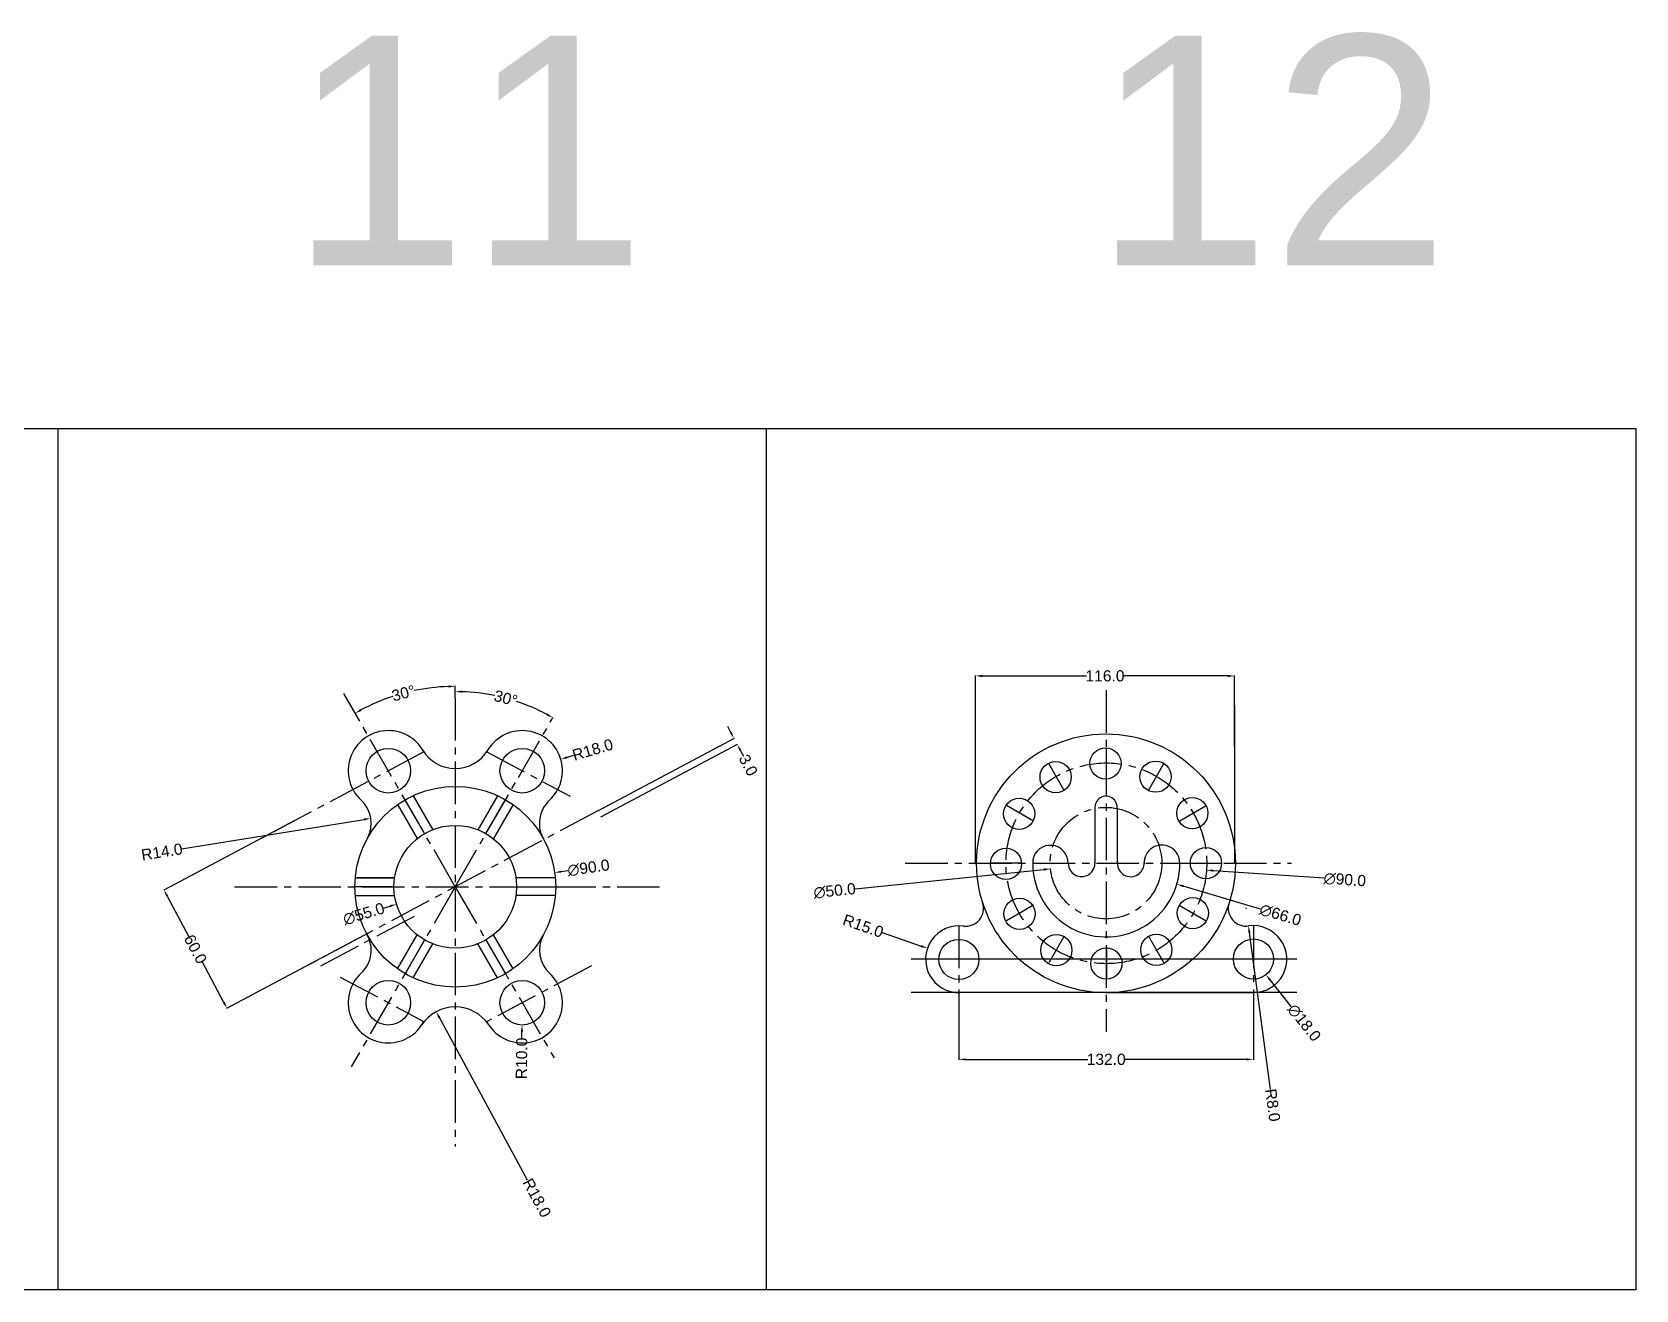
# Model space of a CAD drawing. Header units: millimetres. Extents: x 27 to 4233, y 1813 to 2971.
# Drawn here: x 3514 to 4233, y 2407 to 2971 of the extents above; entities that cross this region are included whole.
import ezdxf

# ---------------------------------------------------------------- set-up
doc = ezdxf.new("R2010")
doc.units = ezdxf.units.MM
doc.linetypes.add('CENTER2', pattern=[28.575, 19.05, -3.175, 3.175, -3.175])
doc.styles.get("Standard").update_dxf_attribs({"font": 'arial.ttf'})
doc.dimstyles.get("Standard").update_dxf_attribs({"dimtxt": 5, "dimasz": 3, "dimexe": 0.18, "dimexo": 0.0625, "dimgap": 0.09, "dimtad": 0, "dimdec": 1, "dimzin": 0, "dimdsep": 46, "dimtxsty": 'Standard', "dimcen": 0.09, "dimadec": 0, "dimazin": 0, "dimtfac": 1, "dimtdec": 1, "dimtofl": 0, "dimtmove": 0, "dimatfit": 3, "dimfxl": 1, "dimtolj": 1, "dimtzin": 0, "dimarcsym": 0})

# ---------------------------------------------------------------- blocks, each defined once
blk = doc.blocks.new('*U42')
for p, q in [((8.72, 4), (-8.9, 4)), ((-8.6, 0), (8.9, 0)), ((8.72, -4), (-8.9, -4))]:
    blk.add_line(p, q)
blk = doc.blocks.new('*U43')
at = {"color": 0, "linetype": 'ByBlock', "lineweight": -2, "transparency": 16777216}
for p, rotation in [((2711.22, 437.44), 120), ((2747.32, 437.44), 60.00000000000001), ((2693.17, 406.18), 180), ((2711.22, 374.91), 239.9999999999999), ((2747.32, 374.91), 299.9999999999999)]:
    blk.add_blockref('*U42', p, dxfattribs=dict(at, rotation=rotation))
blk.add_blockref('*U42', (2765.37, 406.18), dxfattribs=at)
blk = doc.blocks.new('*D44')
at = {"color": 0, "lineweight": -2, "transparency": 16777216}
for p, q in [((3703.56, 2672.54), (3703.56, 2675.46)), ((3747.06, 2663.14), (3747.39, 2663.71))]:
    blk.add_line(p, q, dxfattribs=at)
for start, end in [(78.2716, 88.03518), (61.96482, 71.7284)]:
    blk.add_arc((3703.56, 2587.79), 87.49, start, end, dxfattribs=at)
at = {"color": 0, "transparency": 16777216}
for points in [[(3706.55, 2674.73), (3706.57, 2675.73), (3703.56, 2675.28)], [(3744.92, 2665.45), (3744.43, 2664.58), (3747.3, 2663.56)]]:
    blk.add_solid(points, dxfattribs=at)
at = {"layer": 'Defpoints', "color": 0, "transparency": 16777216}
for p in [(3703.56, 2672.47), (3733.48, 2670), (3747.02, 2663.08), (3731.83, 2636.76), (3703.56, 2471.29)]:
    blk.add_point(p, dxfattribs=at)
at = {"color": 0, "transparency": 16777216, "insert": (3726.2, 2672.3), "char_height": 5, "attachment_point": 5, "rotation": 345}
blk.add_mtext('\\A1;30°', dxfattribs=at)
blk = doc.blocks.new('*D45')
at = {"color": 0, "lineweight": -2, "transparency": 16777216}
blk.add_line((3703.56, 2672.54), (3703.56, 2677.79), dxfattribs=at)
for start, end in [(91.91393, 101.81322), (108.18678, 118.08607)]:
    blk.add_arc((3703.56, 2587.79), 89.81, start, end, dxfattribs=at)
at = {"color": 0, "transparency": 16777216}
for points in [[(3700.55, 2678.06), (3700.57, 2677.06), (3703.56, 2677.61)], [(3661.52, 2666.59), (3661.03, 2667.47), (3658.65, 2665.57)]]:
    blk.add_solid(points, dxfattribs=at)
at = {"layer": 'Defpoints', "color": 0, "transparency": 16777216}
for p in [(3687.96, 2676.24), (3653.56, 2674.4), (3703.56, 2672.47), (3703.56, 2587.79), (3703.56, 2471.29)]:
    blk.add_point(p, dxfattribs=at)
at = {"color": 0, "transparency": 16777216, "insert": (3680.31, 2674.55), "char_height": 5, "attachment_point": 5, "rotation": 15}
blk.add_mtext('\\A1;30°', dxfattribs=at)
blk = doc.blocks.new('*D46')
at = {"color": 0, "lineweight": -2, "transparency": 16777216}
for p, q in [((3703.47, 2587.79), (3703.65, 2587.79)), ((3703.56, 2587.7), (3703.56, 2587.88)), ((3671.44, 2578.26), (3674.32, 2579.11))]:
    blk.add_line(p, q, dxfattribs=at)
at = {"color": 0, "transparency": 16777216}
blk.add_solid([(3674.18, 2579.59), (3674.46, 2578.63), (3677.2, 2579.96)], dxfattribs=at)
at = {"layer": 'Defpoints', "color": 0, "transparency": 16777216}
for p in [(3729.92, 2595.62), (3677.2, 2579.96)]:
    blk.add_point(p, dxfattribs=at)
at = {"color": 0, "transparency": 16777216, "insert": (3662.53, 2575.61), "char_height": 5, "attachment_point": 5, "rotation": 16.54015}
blk.add_mtext('\\A1;∅55.0', dxfattribs=at)
blk = doc.blocks.new('*D47')
at = {"color": 0, "lineweight": -2, "transparency": 16777216}
for p, q in [((3754.05, 2594.95), (3751.08, 2594.53)), ((3703.47, 2587.79), (3703.65, 2587.79)), ((3703.56, 2587.7), (3703.56, 2587.88))]:
    blk.add_line(p, q, dxfattribs=at)
at = {"color": 0, "transparency": 16777216}
blk.add_solid([(3751.01, 2595.02), (3751.15, 2594.03), (3748.11, 2594.1)], dxfattribs=at)
at = {"layer": 'Defpoints', "color": 0, "transparency": 16777216}
for p in [(3748.11, 2594.1), (3659, 2581.48)]:
    blk.add_point(p, dxfattribs=at)
at = {"color": 0, "transparency": 16777216, "insert": (3763.26, 2596.25), "char_height": 5, "attachment_point": 5, "rotation": 8.06289}
blk.add_mtext('\\A1;∅90.0', dxfattribs=at)
blk = doc.blocks.new('*D48')
at = {"color": 0, "lineweight": -2, "transparency": 16777216}
for p, q in [((3756.57, 2646.66), (3753.69, 2645.8)), ((3733.48, 2639.78), (3733.66, 2639.78)), ((3733.57, 2639.69), (3733.57, 2639.87))]:
    blk.add_line(p, q, dxfattribs=at)
at = {"color": 0, "transparency": 16777216}
blk.add_solid([(3753.55, 2646.28), (3753.84, 2645.32), (3750.82, 2644.94)], dxfattribs=at)
at = {"layer": 'Defpoints', "color": 0, "transparency": 16777216}
for p in [(3733.57, 2639.78), (3750.82, 2644.94)]:
    blk.add_point(p, dxfattribs=at)
at = {"color": 0, "transparency": 16777216, "insert": (3765.16, 2649.23), "char_height": 5, "attachment_point": 5, "rotation": 16.65308}
blk.add_mtext('\\A1;R18.0', dxfattribs=at)
blk = doc.blocks.new('*D49')
at = {"color": 0, "lineweight": -2, "transparency": 16777216}
blk.add_line((3735.88, 2456.22), (3696.42, 2529.12), dxfattribs=at)
at = {"color": 0, "transparency": 16777216}
blk.add_solid([(3696.86, 2529.36), (3695.98, 2528.88), (3694.99, 2531.76)], dxfattribs=at)
at = {"layer": 'Defpoints', "color": 0, "transparency": 16777216}
for p in [(3694.99, 2531.76), (3703.56, 2515.93)]:
    blk.add_point(p, dxfattribs=at)
at = {"color": 0, "transparency": 16777216, "insert": (3740.15, 2448.33), "char_height": 5, "attachment_point": 5, "rotation": 298.43006}
blk.add_mtext('\\A1;R18.0', dxfattribs=at)
blk = doc.blocks.new('*D50')
at = {"color": 0, "lineweight": -2, "transparency": 16777216}
blk.add_line((3580.88, 2604.82), (3662.73, 2617.99), dxfattribs=at)
at = {"color": 0, "transparency": 16777216}
blk.add_solid([(3662.65, 2618.48), (3662.81, 2617.49), (3665.69, 2618.46)], dxfattribs=at)
at = {"layer": 'Defpoints', "color": 0, "transparency": 16777216}
for p in [(3665.69, 2618.46), (3651.87, 2616.24)]:
    blk.add_point(p, dxfattribs=at)
at = {"color": 0, "transparency": 16777216, "insert": (3572.03, 2603.4), "char_height": 5, "attachment_point": 5, "rotation": 9.13616}
blk.add_mtext('\\A1;R14.0', dxfattribs=at)
blk = doc.blocks.new('*D51')
at = {"color": 0, "lineweight": -2, "transparency": 16777216}
for p, q in [((3733.48, 2535.8), (3733.66, 2535.8)), ((3733.57, 2535.71), (3733.57, 2535.89)), ((3733.4, 2519.8), (3733.43, 2522.8))]:
    blk.add_line(p, q, dxfattribs=at)
at = {"color": 0, "transparency": 16777216}
blk.add_solid([(3732.93, 2522.81), (3733.93, 2522.8), (3733.47, 2525.8)], dxfattribs=at)
at = {"layer": 'Defpoints', "color": 0, "transparency": 16777216}
for p in [(3733.57, 2535.8), (3733.47, 2525.8)]:
    blk.add_point(p, dxfattribs=at)
at = {"color": 0, "transparency": 16777216, "insert": (3733.3, 2510.84), "char_height": 5, "attachment_point": 5, "rotation": 89.37715}
blk.add_mtext('\\A1;R10.0', dxfattribs=at)
blk = doc.blocks.new('*D52')
at = {"color": 0, "lineweight": -2, "transparency": 16777216}
for p, q in [((3767.45, 2621.81), (3828.65, 2654.38)), ((3827.08, 2656.94), (3825.67, 2659.59)), ((3768.86, 2619.15), (3830.06, 2651.73)), ((3831.31, 2649), (3832.72, 2646.35))]:
    blk.add_line(p, q, dxfattribs=at)
at = {"color": 0, "transparency": 16777216}
for points in [[(3827.52, 2657.18), (3826.64, 2656.71), (3828.49, 2654.3)], [(3831.75, 2649.23), (3830.87, 2648.76), (3829.9, 2651.64)]]:
    blk.add_solid(points, dxfattribs=at)
at = {"layer": 'Defpoints', "color": 0, "transparency": 16777216}
for p in [(3829.9, 2651.64), (3767.4, 2621.78), (3768.81, 2619.12)]:
    blk.add_point(p, dxfattribs=at)
at = {"color": 0, "transparency": 16777216, "insert": (3834.9, 2642.26), "char_height": 5, "attachment_point": 5, "rotation": 298.02611}
blk.add_mtext('\\A1;3.0', dxfattribs=at)
blk = doc.blocks.new('*D53')
at = {"color": 0, "lineweight": -2, "transparency": 16777216}
for p, q in [((3631.29, 2617.3), (3572.85, 2586.19)), ((3574.42, 2583.63), (3584.01, 2565.61)), ((3659.48, 2564.33), (3601.05, 2533.23)), ((3599.8, 2535.96), (3590.2, 2553.98))]:
    blk.add_line(p, q, dxfattribs=at)
at = {"color": 0, "transparency": 16777216}
for points in [[(3574.86, 2583.86), (3573.98, 2583.39), (3573.01, 2586.28)], [(3600.24, 2536.2), (3599.35, 2535.73), (3601.2, 2533.31)]]:
    blk.add_solid(points, dxfattribs=at)
at = {"layer": 'Defpoints', "color": 0, "transparency": 16777216}
for p in [(3631.34, 2617.33), (3573.01, 2586.28), (3659.53, 2564.36)]:
    blk.add_point(p, dxfattribs=at)
at = {"color": 0, "transparency": 16777216, "insert": (3587.11, 2559.8), "char_height": 5, "attachment_point": 5, "rotation": 298.02611}
blk.add_mtext('\\A1;60.0', dxfattribs=at)
blk = doc.blocks.new('*U197')
blk.add_circle((0, 0), 7)
blk = doc.blocks.new('*U198')
at = {"color": 0, "linetype": 'ByBlock', "lineweight": -2, "transparency": 16777216}
for p, rotation in [((4010.56, 2675.06), 269.9999999999999), ((3988.18, 2668.97), 299.9999999999999), ((4033, 2669.15), 240), ((3971.84, 2652.5), 329.9999999999999), ((4049.47, 2652.81), 210), ((4055.57, 2630.42), 180), ((3972.02, 2607.67), 30.00000000000001), ((4049.65, 2607.99), 150), ((3988.49, 2591.33), 60.00000000000003), ((4033.31, 2591.52), 120), ((4010.93, 2585.42), 90)]:
    blk.add_blockref('*U197', p, dxfattribs=dict(at, rotation=rotation))
blk.add_blockref('*U197', (3965.92, 2630.06), dxfattribs=at)
blk = doc.blocks.new('*U199')
blk.add_line((-6.98, 0), (6.98, 0))
blk = doc.blocks.new('*U200')
at = {"color": 0, "linetype": 'ByBlock', "lineweight": -2, "transparency": 16777216}
for p, rotation in [((4010.92, 2675), 89.99999999999997), ((3988.59, 2669.02), 120), ((4033.25, 2669.02), 59.99999999999994), ((3972.24, 2652.68), 150), ((4049.59, 2652.67), 29.99999999999999), ((3966.25, 2630.35), 180), ((3972.24, 2608.02), 209.9999999999999), ((4049.59, 2608.01), 329.9999999999999), ((3988.58, 2591.67), 239.9999999999999), ((4033.24, 2591.67), 299.9999999999999), ((4010.91, 2585.69), 269.9999999999999)]:
    blk.add_blockref('*U199', p, dxfattribs=dict(at, rotation=rotation))
blk.add_blockref('*U199', (4055.57, 2630.34), dxfattribs=at)
blk = doc.blocks.new('*D201')
at = {"color": 0, "lineweight": -2, "transparency": 16777216}
for p, q in [((3929.35, 2534.78), (3929.35, 2510.22)), ((4061.32, 2531.77), (4061.32, 2510.22)), ((3932.35, 2510.4), (3987.06, 2510.4)), ((4058.32, 2510.4), (4003.62, 2510.4))]:
    blk.add_line(p, q, dxfattribs=at)
at = {"color": 0, "transparency": 16777216}
for points in [[(3932.35, 2510.9), (3932.35, 2509.9), (3929.35, 2510.4)], [(4058.32, 2510.9), (4058.32, 2509.9), (4061.32, 2510.4)]]:
    blk.add_solid(points, dxfattribs=at)
at = {"layer": 'Defpoints', "color": 0, "transparency": 16777216}
for p in [(3929.35, 2534.84), (4061.32, 2531.83), (4061.32, 2510.4)]:
    blk.add_point(p, dxfattribs=at)
at = {"color": 0, "transparency": 16777216, "insert": (3995.34, 2510.4), "char_height": 5, "attachment_point": 5}
blk.add_mtext('\\A1;132.0', dxfattribs=at)
blk = doc.blocks.new('*D202')
at = {"color": 0, "lineweight": -2, "transparency": 16777216}
for p, q in [((3936.81, 2650.63), (3936.81, 2682.48)), ((3939.81, 2682.3), (3986.53, 2682.3)), ((4049.82, 2682.3), (4003.1, 2682.3)), ((4052.82, 2650.63), (4052.82, 2682.48))]:
    blk.add_line(p, q, dxfattribs=at)
at = {"color": 0, "transparency": 16777216}
for points in [[(3939.81, 2682.8), (3939.81, 2681.8), (3936.81, 2682.3)], [(4049.82, 2682.8), (4049.82, 2681.8), (4052.82, 2682.3)]]:
    blk.add_solid(points, dxfattribs=at)
at = {"layer": 'Defpoints', "color": 0, "transparency": 16777216}
for p in [(4052.82, 2682.3), (3936.81, 2650.57), (4052.82, 2650.57)]:
    blk.add_point(p, dxfattribs=at)
at = {"color": 0, "transparency": 16777216, "insert": (3994.81, 2682.3), "char_height": 5, "attachment_point": 5}
blk.add_mtext('\\A1;116.0', dxfattribs=at)
blk = doc.blocks.new('*D203')
at = {"color": 0, "lineweight": -2, "transparency": 16777216}
for p, q in [((4061.29, 2555.4), (4061.47, 2555.4)), ((4061.38, 2555.31), (4061.38, 2555.49)), ((4078.31, 2534.1), (4068.85, 2546.01))]:
    blk.add_line(p, q, dxfattribs=at)
at = {"color": 0, "transparency": 16777216}
blk.add_solid([(4069.24, 2546.32), (4068.45, 2545.7), (4066.98, 2548.35)], dxfattribs=at)
at = {"layer": 'Defpoints', "color": 0, "transparency": 16777216}
for p in [(4055.78, 2562.45), (4066.98, 2548.35)]:
    blk.add_point(p, dxfattribs=at)
at = {"color": 0, "transparency": 16777216, "insert": (4084.09, 2526.82), "char_height": 5, "attachment_point": 5, "rotation": 308.47484}
blk.add_mtext('\\A1;∅18.0', dxfattribs=at)
blk = doc.blocks.new('*D204')
at = {"color": 0, "lineweight": -2, "transparency": 16777216}
for p, q in [((3995.33, 2598.31), (3995.51, 2598.31)), ((3995.42, 2598.22), (3995.42, 2598.4)), ((4093.03, 2591.57), (4043.3, 2595))]:
    blk.add_line(p, q, dxfattribs=at)
at = {"color": 0, "transparency": 16777216}
blk.add_solid([(4043.34, 2595.5), (4043.27, 2594.5), (4040.31, 2595.21)], dxfattribs=at)
at = {"layer": 'Defpoints', "color": 0, "transparency": 16777216}
for p in [(3950.52, 2601.4), (4040.31, 2595.21)]:
    blk.add_point(p, dxfattribs=at)
at = {"color": 0, "transparency": 16777216, "insert": (4102.31, 2590.93), "char_height": 5, "attachment_point": 5, "rotation": 356.05324}
blk.add_mtext('\\A1;∅90.0', dxfattribs=at)
blk = doc.blocks.new('*D205')
at = {"color": 0, "lineweight": -2, "transparency": 16777216}
for p, q in [((3995.31, 2598.3), (3995.49, 2598.3)), ((3995.4, 2598.21), (3995.4, 2598.39)), ((4064.53, 2577.78), (4029.91, 2588.06))]:
    blk.add_line(p, q, dxfattribs=at)
at = {"color": 0, "transparency": 16777216}
blk.add_solid([(4030.06, 2588.54), (4029.77, 2587.58), (4027.04, 2588.91)], dxfattribs=at)
at = {"layer": 'Defpoints', "color": 0, "transparency": 16777216}
for p in [(3963.77, 2607.69), (4027.04, 2588.91)]:
    blk.add_point(p, dxfattribs=at)
at = {"color": 0, "transparency": 16777216, "insert": (4073.44, 2575.13), "char_height": 5, "attachment_point": 5, "rotation": 343.46579}
blk.add_mtext('\\A1;∅66.0', dxfattribs=at)
blk = doc.blocks.new('*D206')
at = {"color": 0, "lineweight": -2, "transparency": 16777216}
for p, q in [((3882.86, 2586.89), (3967.4, 2595.53)), ((3995.16, 2598.38), (3995.34, 2598.38)), ((3995.25, 2598.29), (3995.25, 2598.47))]:
    blk.add_line(p, q, dxfattribs=at)
at = {"color": 0, "transparency": 16777216}
blk.add_solid([(3967.34, 2596.03), (3967.45, 2595.03), (3970.38, 2595.83)], dxfattribs=at)
at = {"layer": 'Defpoints', "color": 0, "transparency": 16777216}
for p in [(3970.38, 2595.83), (4020.12, 2600.92)]:
    blk.add_point(p, dxfattribs=at)
at = {"color": 0, "transparency": 16777216, "insert": (3873.62, 2585.94), "char_height": 5, "attachment_point": 5, "rotation": 5.83721}
blk.add_mtext('\\A1;∅50.0', dxfattribs=at)
blk = doc.blocks.new('*D207')
at = {"color": 0, "lineweight": -2, "transparency": 16777216}
for p, q in [((3894.87, 2567.28), (3912.37, 2561.21)), ((3929.29, 2555.31), (3929.47, 2555.31)), ((3929.38, 2555.22), (3929.38, 2555.4))]:
    blk.add_line(p, q, dxfattribs=at)
at = {"color": 0, "transparency": 16777216}
blk.add_solid([(3912.53, 2561.68), (3912.21, 2560.74), (3915.2, 2560.23)], dxfattribs=at)
at = {"layer": 'Defpoints', "color": 0, "transparency": 16777216}
for p in [(3915.2, 2560.23), (3929.38, 2555.31)]:
    blk.add_point(p, dxfattribs=at)
at = {"color": 0, "transparency": 16777216, "insert": (3886.4, 2570.22), "char_height": 5, "attachment_point": 5, "rotation": 340.86869}
blk.add_mtext('\\A1;R15.0', dxfattribs=at)
blk = doc.blocks.new('*D208')
at = {"color": 0, "lineweight": -2, "transparency": 16777216}
for p, q in [((4057.99, 2578.14), (4058.17, 2578.14)), ((4058.08, 2578.05), (4058.08, 2578.23)), ((4069.06, 2496.87), (4059.55, 2567.24))]:
    blk.add_line(p, q, dxfattribs=at)
at = {"color": 0, "transparency": 16777216}
blk.add_solid([(4060.05, 2567.3), (4059.06, 2567.17), (4059.15, 2570.21)], dxfattribs=at)
at = {"layer": 'Defpoints', "color": 0, "transparency": 16777216}
for p in [(4058.08, 2578.14), (4059.15, 2570.21)]:
    blk.add_point(p, dxfattribs=at)
at = {"color": 0, "transparency": 16777216, "insert": (4070, 2489.91), "char_height": 5, "attachment_point": 5, "rotation": 277.69329}
blk.add_mtext('\\A1;R8.0', dxfattribs=at)

msp = doc.modelspace()

# ---------------------------------------------------------------- linework, layer by layer
for p, q in [((3525.33, 2793.14), (3525.33, 2407.07)), ((3842.86, 2793.14), (3842.86, 2407.07)), ((4053.01, 2598.4), (4053.01, 2668.92)), ((3936.73, 2598.21), (3936.73, 2657.96)), ((3990.32, 2622.98), (3990.32, 2598.38)), ((4000.3, 2622.85), (4000.3, 2598.3)), ((3676.35, 2591.79), (3658.74, 2591.79)), ((3676.35, 2583.79), (3658.74, 2583.79)), ((4080.76, 2555.32), (3907.93, 2555.32)), ((4080.76, 2540.32), (3907.93, 2540.32)), ((3995.34, 2540.32), (4061.24, 2540.32))]:
    msp.add_line(p, q)
at = {"linetype": 'CENTER2'}
for p, q in [((3995.34, 2675.86), (3995.34, 2522.8)), ((3703.56, 2587.79), (3653.56, 2674.4)), ((3703.56, 2672.47), (3703.56, 2471.29)), ((3731.83, 2636.76), (3747.02, 2663.08)), ((3689.47, 2648.27), (3614.82, 2608.53)), ((3717.64, 2648.27), (3755.07, 2628.34)), ((3703.56, 2587.79), (3731.83, 2636.76)), ((3767.4, 2621.78), (3633.59, 2550.55)), ((3905.24, 2598.34), (4078.44, 2598.34)), ((3604.64, 2587.79), (3797.36, 2587.79)), ((3703.56, 2587.79), (3656.95, 2507.07)), ((3703.56, 2587.79), (3747.81, 2511.14)), ((3643.31, 2552.32), (3685.28, 2574.66)), ((3929.34, 2570.31), (3929.34, 2522.8)), ((4061.34, 2570.36), (4061.34, 2522.8)), ((3651.9, 2547.32), (3689.58, 2527.27)), ((3764.61, 2552.32), (3717.54, 2527.27))]:
    msp.add_line(p, q, dxfattribs=at)
msp.add_lwpolyline([(26.78, 2793.14), (4232.81, 2793.14), (4232.81, 2407.07), (26.78, 2407.07)], close=True)
for centre, radius in [((3995.24, 2598.31), 58), ((3673.54, 2639.79), 10), ((3733.57, 2639.78), 10), ((3703.56, 2587.79), 45), ((3703.56, 2587.79), 27.5), ((3929.3, 2555.22), 9), ((4061.38, 2555.4), 9), ((3673.54, 2535.8), 10), ((3733.57, 2535.8), 10)]:
    msp.add_circle(centre, radius)
for centre, radius in [((3995.42, 2598.31), 45), ((3995.25, 2598.38), 25)]:
    msp.add_circle(centre, radius, dxfattribs=at)
for centre, radius, start, end in [((3673.54, 2639.79), 18, 28.02611, 227.37562), ((3733.57, 2639.78), 18, 312.62977, 151.96814), ((3703.56, 2657.78), 17, 210.9434, 329.05095), ((3651.87, 2616.24), 14, 331.17294, 47.37562), ((3755.25, 2616.24), 14, 132.62977, 211.39249), ((3995.29, 2623.37), 5, 354.28453, 185.54815), ((3970.3, 2598.39), 8, 359.64111, 169.33119), ((4020.31, 2598.46), 8, 359.13574, 183.23255), ((3995.4, 2598.3), 33, 177.28095, 0.05957), ((3984.33, 2598.35), 6, 180.17287, 3.51131), ((4006.33, 2598.3), 6, 179.68637, 4.10129), ((3932.4, 2578.11), 8, 262.43863, 17.81575), ((4058.08, 2578.14), 8, 162.20671, 278.03438), ((3929.38, 2555.31), 15, 82.43863, 271.08168), ((4061.3, 2555.36), 15, 270.16566, 98.03438), ((3651.87, 2559.35), 14, 312.63184, 31.404), ((3755.25, 2559.35), 14, 151.1739, 227.37056), ((3673.54, 2535.8), 18, 132.63184, 331.97134), ((3733.57, 2535.8), 18, 208.02611, 47.37056), ((3703.56, 2515.93), 18, 33.50814, 146.48935)]:
    msp.add_arc(centre, radius, start, end)

# ---------------------------------------------------------------- block references
for name, p in [('*U198', (-15.5, -32.01)), ('*U200', (-15.5, -32.01)), ('*U43', (974.29, 2181.62))]:
    msp.add_blockref(name, p)

# ---------------------------------------------------------------- texts
msp.add_text('1         2       3          4      5     6       7      8      9    10     11     12', height=103.076).set_placement((148.07, 2866.29))

# ---------------------------------------------------------------- dimensions: what is measured, and where the dimension line sits
for base, p1, p2, picture, middle in [((4052.82, 2682.3), (3936.81, 2650.57), (4052.82, 2650.57), '*D202', (3994.81, 2682.3)), ((4061.32, 2510.4), (3929.35, 2534.84), (4061.32, 2531.83), '*D201', (3995.34, 2510.4))]:
    dim = msp.add_linear_dim(base=base, p1=p1, p2=p2, dimstyle='Standard')
    dim.commit()
    dim.dimension.update_dxf_attribs({"geometry": picture, "text_midpoint": middle})
for base, line1, line2, picture, middle in [((3687.96, 2676.24), ((3703.56, 2587.79), (3653.56, 2674.4)), ((3703.56, 2672.47), (3703.56, 2471.29)), '*D45', (3680.31, 2674.55)), ((3733.48, 2670), ((3703.56, 2672.47), (3703.56, 2471.29)), ((3731.83, 2636.76), (3747.02, 2663.08)), '*D44', (3726.2, 2672.3))]:
    dim = msp.add_angular_dim_2l(base=base, line1=line1, line2=line2, dimstyle='Standard')
    dim.commit()
    dim.dimension.update_dxf_attribs({"geometry": picture, "text_midpoint": middle})
for center, mpoint, picture, middle in [((3733.57, 2639.78), (3750.82, 2644.94), '*D48', (3765.16, 2649.23)), ((3733.57, 2535.8), (3733.47, 2525.8), '*D51', (3733.3, 2510.84))]:
    dim = msp.add_radius_dim(center=center, mpoint=mpoint, dimstyle='Standard')
    dim.commit()
    dim.dimension.update_dxf_attribs({"geometry": picture, "text_midpoint": middle})
for p1, p2, distance, picture, middle in [((3767.4, 2621.78), (3768.81, 2619.12), 69.21, '*D52', (3834.9, 2642.26)), ((3659.53, 2564.36), (3631.34, 2617.33), 66.08, '*D53', (3587.11, 2559.8))]:
    dim = msp.add_aligned_dim(p1=p1, p2=p2, distance=distance, dimstyle='Standard')
    dim.commit()
    dim.dimension.update_dxf_attribs({"geometry": picture, "text_midpoint": middle})
for center, mpoint, picture, middle in [((3651.87, 2616.24), (3665.69, 2618.46), '*D50', (3572.03, 2603.4)), ((3929.38, 2555.31), (3915.2, 2560.23), '*D207', (3886.4, 2570.22)), ((4058.08, 2578.14), (4059.15, 2570.21), '*D208', (4070, 2489.91)), ((3703.56, 2515.93), (3694.99, 2531.76), '*D49', (3740.15, 2448.33))]:
    dim = msp.add_radius_dim(center=center, mpoint=mpoint, dimstyle='Standard')
    dim.commit()
    dim.dimension.update_dxf_attribs({"geometry": picture, "text_midpoint": middle, "dimtype": 164})
for p1, p2, picture, middle in [((3963.77, 2607.69), (4027.04, 2588.91), '*D205', (4073.44, 2575.13)), ((4020.12, 2600.92), (3970.38, 2595.83), '*D206', (3873.62, 2585.94)), ((3950.52, 2601.4), (4040.31, 2595.21), '*D204', (4102.31, 2590.93)), ((4055.78, 2562.45), (4066.98, 2548.35), '*D203', (4084.09, 2526.82))]:
    dim = msp.add_diameter_dim_2p(p1=p1, p2=p2, dimstyle='Standard')
    dim.commit()
    dim.dimension.update_dxf_attribs({"geometry": picture, "text_midpoint": middle, "dimtype": 163})
for p1, p2, picture, middle in [((3729.92, 2595.62), (3677.2, 2579.96), '*D46', (3662.53, 2575.61)), ((3659, 2581.48), (3748.11, 2594.1), '*D47', (3763.26, 2596.25))]:
    dim = msp.add_diameter_dim_2p(p1=p1, p2=p2, dimstyle='Standard')
    dim.commit()
    dim.dimension.update_dxf_attribs({"geometry": picture, "text_midpoint": middle})

doc.saveas('drawing.dxf')
